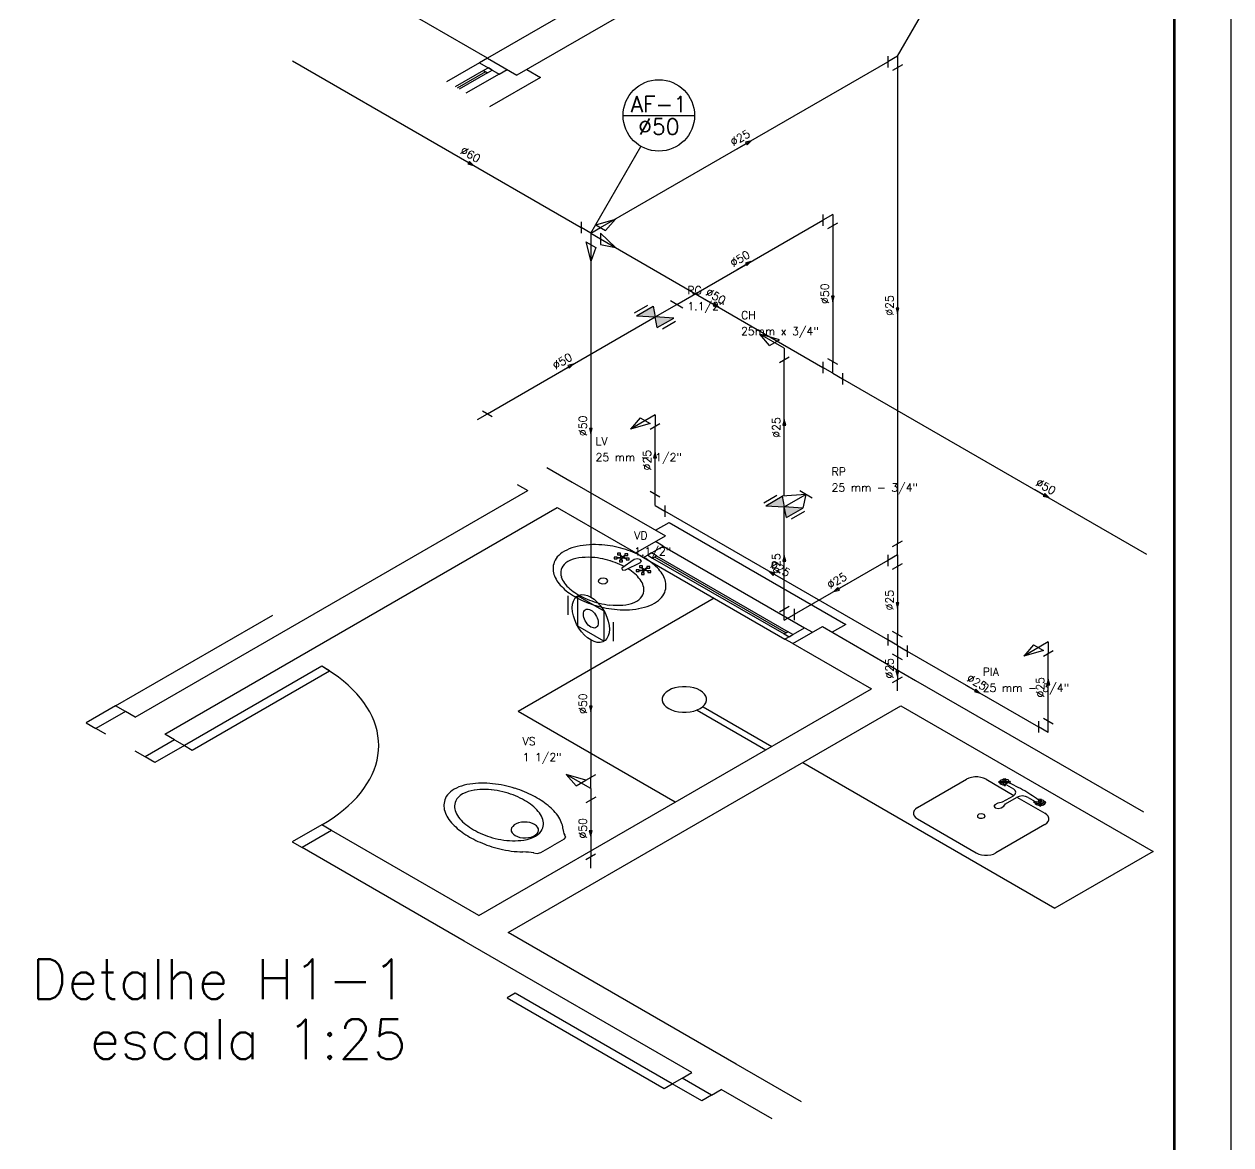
# Model space of a CAD drawing. Extents: x 241 to 398, y 106 to 179.
# Drawn here: x 308.23 to 318.88, y 120.34 to 130.23 of the extents above; entities that cross this region are included whole.
import ezdxf
from ezdxf.enums import TextEntityAlignment as Align

# ---------------------------------------------------------------- set-up
doc = ezdxf.new("R2010")
doc.units = 0
doc.layers.get('0').update_dxf_attribs({"linetype": 'CONTINUOUS'})
for name, color, linetype in [('AF-COLUNAS', 4, 'CONTINUOUS'), ('AF-CONEXÕES_DETALHE', 9, 'CONTINUOUS'), ('AF-INDICAÇÃO_COLUNA', 5, 'CONTINUOUS'), ('AF-SENTIDO_TUBO', 9, 'CONTINUOUS'), ('AF-TEXTOS_COLUNA', 7, 'CONTINUOUS'), ('AF-TEXTOS_CONEXÃO', 7, 'CONTINUOUS'), ('AF-TEXTOS_TUBO', 7, 'CONTINUOUS'), ('AF-TUBOS_DETALHE', 4, 'CONTINUOUS'), ('ALVVISTA', 8, 'CONTINUOUS'), ('DI-TÍTULOS', 3, 'CONTINUOUS'), ('SIMBOLOS', 5, 'CONTINUOUS'), ('SIMBOLOS_INT', 1, 'CONTINUOUS')]:
    doc.layers.add(name, color=color, linetype=linetype)
doc.styles.add('ARIAL', font='romans.shx')

msp = doc.modelspace()

# ---------------------------------------------------------------- hatches: boundary and pattern name
at = {"layer": 'SIMBOLOS'}
for points in [[(313.6338, 127.6526), (313.7793, 127.7366), (313.7979, 127.6423)], [(313.7979, 127.6423), (313.8157, 127.5476), (313.9612, 127.6316)], [(314.7731, 125.9763), (314.9186, 126.0603), (314.9368, 125.9658)], [(314.9368, 125.9658), (314.9549, 125.8713), (315.1004, 125.9553)]]:
    msp.add_hatch(color=256, dxfattribs=at).paths.add_polyline_path(points)

# ---------------------------------------------------------------- linework, layer by layer
msp.add_line((318.8764, 140.2921), (318.8764, 105.5821))
at = {"const_width": 0.0236}
msp.add_lwpolyline([(281.7632, 139.7921), (318.3764, 139.7921), (318.3764, 106.0821), (281.7632, 106.0821)], close=True, dxfattribs=at)
at = {"layer": 'AF-COLUNAS', "linetype": 'Continuous'}
for p, q in [((315.9353, 129.9424), (315.8487, 129.8924)), ((315.8487, 129.9424), (315.8487, 129.8424)), ((315.9353, 129.9424), (315.9353, 129.8424)), ((315.9786, 129.8674), (315.892, 129.8174)), ((313.2731, 128.4554), (313.4463, 128.5054)), ((313.3597, 128.4054), (313.4463, 128.5054)), ((313.1432, 128.4804), (313.1432, 128.3804)), ((313.2298, 128.3804), (313.1432, 128.4304)), ((313.2298, 128.3804), (313.3164, 128.4304)), ((313.2731, 128.4554), (313.3597, 128.4054)), ((313.1865, 128.3054), (313.2298, 128.1304)), ((313.1865, 128.3054), (313.2731, 128.2554)), ((313.2298, 128.3804), (313.2298, 128.2804)), ((313.2298, 128.3804), (313.3164, 128.3304)), ((313.3164, 128.3804), (313.4463, 128.2553)), ((313.3164, 128.3804), (313.3164, 128.2804)), ((313.2731, 128.2554), (313.2298, 128.1304)), ((313.3164, 128.2804), (313.4463, 128.2553))]:
    msp.add_line(p, q, dxfattribs=at)
at = {"layer": 'AF-CONEXÕES_DETALHE', "linetype": 'Continuous'}
for p, q in [((315.3646, 128.5468), (315.278, 128.4968)), ((315.278, 128.5468), (315.278, 128.4468)), ((315.3646, 128.5468), (315.3646, 128.4468)), ((315.3213, 128.4218), (315.4079, 128.4718)), ((314.8935, 127.4409), (314.7202, 127.4908)), ((314.8069, 127.3909), (314.7202, 127.4908)), ((314.9368, 127.3658), (314.7202, 127.4908)), ((314.8069, 127.3909), (314.8935, 127.4409)), ((314.9368, 127.3658), (314.9368, 127.2658)), ((314.8934, 127.2408), (314.9801, 127.2908)), ((315.278, 127.2468), (315.278, 127.1468)), ((315.4079, 127.2218), (315.3213, 127.2718)), ((315.3646, 127.1468), (315.3646, 127.2468)), ((315.3646, 127.1468), (315.278, 127.1968)), ((315.3646, 127.1468), (315.4512, 127.0968)), ((315.4512, 127.1468), (315.4512, 127.0468)), ((312.2737, 126.8124), (312.3603, 126.7624)), ((312.2304, 126.7374), (312.317, 126.7874)), ((313.7961, 126.7774), (313.5796, 126.6524)), ((313.6662, 126.7524), (313.5796, 126.6524)), ((313.7528, 126.7024), (313.5796, 126.6524)), ((313.6662, 126.7524), (313.7528, 126.7024)), ((313.7528, 126.6524), (313.8394, 126.7024)), ((313.7961, 126.7774), (313.7961, 126.6774)), ((313.8394, 126.0524), (313.7528, 126.1024)), ((313.7961, 125.9774), (313.7961, 126.0774)), ((313.7961, 125.9774), (313.8827, 125.9274)), ((313.8827, 125.9774), (313.8827, 125.8774)), ((315.892, 125.6173), (315.9786, 125.6673)), ((315.9353, 125.5423), (315.9353, 125.6423)), ((315.9353, 125.5423), (315.8487, 125.4923)), ((315.8487, 125.5423), (315.8487, 125.4423)), ((315.9353, 125.5423), (315.9353, 125.4423)), ((315.892, 125.4173), (315.9786, 125.4673)), ((314.8935, 125.0408), (314.9801, 125.0908)), ((314.9368, 124.9658), (314.9368, 125.0658)), ((314.9368, 124.9658), (315.0234, 125.0158)), ((315.0234, 125.0658), (315.0234, 124.9658)), ((315.8487, 124.8423), (315.8487, 124.7423)), ((315.9353, 124.7423), (315.8487, 124.7923)), ((315.9786, 124.8173), (315.892, 124.8673)), ((315.9353, 124.7423), (315.9353, 124.8423)), ((317.2655, 124.7745), (317.049, 124.6495)), ((317.2655, 124.7745), (317.2655, 124.6745)), ((315.9786, 124.6173), (315.892, 124.6673)), ((315.9353, 124.7423), (315.9353, 124.6423)), ((315.9353, 124.7423), (316.0219, 124.6923)), ((316.0219, 124.7423), (316.0219, 124.6423)), ((317.1356, 124.7495), (317.049, 124.6495)), ((317.2222, 124.6995), (317.049, 124.6495)), ((317.1356, 124.7495), (317.2222, 124.6995)), ((317.2222, 124.6495), (317.3088, 124.6995)), ((315.8914, 124.417), (315.978, 124.4668)), ((315.9345, 124.3418), (315.9347, 124.4419)), ((317.1789, 124.0745), (317.1789, 123.9745)), ((317.3088, 124.0495), (317.2222, 124.0995)), ((317.2655, 123.9745), (317.2655, 124.0745)), ((317.2655, 123.9745), (317.1789, 124.0245)), ((313.1865, 123.5553), (313.0133, 123.6053)), ((313.0999, 123.5053), (313.0133, 123.6053)), ((313.2298, 123.4803), (313.0133, 123.6053)), ((313.1865, 123.5553), (313.2731, 123.6053)), ((313.0999, 123.5053), (313.1865, 123.5553)), ((313.2298, 123.4803), (313.2298, 123.5803)), ((313.273, 123.4052), (313.1864, 123.3553)), ((313.2298, 123.4803), (313.2297, 123.3802)), ((313.1858, 122.855), (313.2724, 122.9049)), ((313.229, 122.7799), (313.2291, 122.8799))]:
    msp.add_line(p, q, dxfattribs=at)
at = {"layer": 'AF-INDICAÇÃO_COLUNA'}
for p, q in [((315.9353, 129.9424), (316.3778, 130.7088)), ((313.5148, 129.4196), (314.1448, 129.4196)), ((313.2298, 128.3804), (313.6723, 129.1468))]:
    msp.add_line(p, q, dxfattribs=at)
msp.add_circle((313.8298, 129.4196), 0.315, dxfattribs=at)
at = {"layer": 'AF-SENTIDO_TUBO'}
for points in [[(314.5214, 129.1261), (314.6437, 129.1967)], [(312.0717, 129.049), (312.194, 128.9784)], [(314.5199, 128.0592), (314.6422, 128.1298)], [(315.3646, 127.9174), (315.3646, 127.7762)], [(314.2361, 127.7989), (314.3584, 127.7283)], [(315.9353, 127.813), (315.9353, 127.6718)], [(312.9528, 127.1544), (313.0751, 127.225)], [(313.2298, 126.7509), (313.2298, 126.6097)], [(314.9368, 126.5952), (314.9368, 126.7364)], [(313.7961, 126.3068), (313.7961, 126.448)], [(317.1469, 126.1181), (317.2692, 126.0475)], [(314.9368, 125.3952), (314.9368, 125.5364)], [(314.9268, 125.3245), (314.8045, 125.3951)], [(315.4972, 125.2894), (315.3749, 125.2188)], [(315.9353, 125.2129), (315.9353, 125.0717)], [(315.935, 124.6127), (315.9347, 124.4715)], [(316.5392, 124.3937), (316.6615, 124.3231)], [(317.2655, 124.3039), (317.2655, 124.4451)], [(313.2298, 124.3009), (313.2298, 124.1597)], [(313.2295, 123.2007), (313.2293, 123.0595)]]:
    msp.add_lwpolyline(points, dxfattribs=at)
for points in [[(314.6437, 129.1967), (314.5954, 129.1837), (314.6083, 129.1613)], [(312.194, 128.9784), (312.1586, 129.0138), (312.1457, 128.9914)], [(314.6422, 128.1298), (314.5939, 128.1168), (314.6068, 128.0944)], [(314.3584, 127.7283), (314.323, 127.7637), (314.3101, 127.7412)], [(315.3646, 127.7762), (315.3776, 127.8245), (315.3517, 127.8245)], [(315.9353, 127.6718), (315.9482, 127.7201), (315.9223, 127.7201)], [(313.0751, 127.225), (313.0268, 127.2121), (313.0397, 127.1897)], [(314.9368, 126.7364), (314.9238, 126.6881), (314.9497, 126.6881)], [(313.2298, 126.6097), (313.2428, 126.658), (313.2169, 126.658)], [(313.7961, 126.448), (313.7831, 126.3997), (313.809, 126.3997)], [(317.2692, 126.0475), (317.2338, 126.0828), (317.2209, 126.0604)], [(314.9368, 125.5364), (314.9238, 125.4881), (314.9497, 125.4881)], [(314.8045, 125.3951), (314.8399, 125.3598), (314.8528, 125.3822)], [(315.3749, 125.2188), (315.4232, 125.2317), (315.4102, 125.2541)], [(315.9353, 125.0717), (315.9482, 125.12), (315.9223, 125.12)], [(315.9347, 124.4715), (315.9478, 124.5197), (315.9219, 124.5198)], [(316.6615, 124.3231), (316.6262, 124.3584), (316.6132, 124.336)], [(317.2655, 124.4451), (317.2526, 124.3968), (317.2784, 124.3968)], [(313.2298, 124.1597), (313.2428, 124.208), (313.2169, 124.208)], [(313.2293, 123.0595), (313.2423, 123.1078), (313.2164, 123.1078)]]:
    msp.add_lwpolyline(points, close=True, dxfattribs=at)
at = {"layer": 'AF-TUBOS_DETALHE'}
for p, q in [((310.5972, 129.9003), (313.1432, 128.4304)), ((313.3164, 128.4304), (315.8487, 129.8924)), ((315.9353, 129.8424), (315.9353, 125.6423)), ((313.988, 127.7521), (315.278, 128.4968)), ((315.3646, 128.4468), (315.3646, 127.2468)), ((313.3164, 128.3304), (315.278, 127.1969)), ((313.2298, 128.2804), (313.2299, 125.1698)), ((312.317, 126.7874), (313.7975, 127.6421)), ((314.9368, 126.0617), (314.9368, 127.2658)), ((315.4512, 127.0968), (318.1309, 125.5501)), ((313.7961, 126.0774), (313.7961, 126.6774)), ((314.9368, 125.0658), (314.9368, 125.9658)), ((315.8487, 124.7923), (313.8827, 125.9274)), ((315.8487, 125.4923), (315.0234, 125.0158)), ((315.9353, 125.4423), (315.9353, 124.8423)), ((313.2298, 124.7918), (313.2298, 123.5803)), ((316.0219, 124.6923), (317.1789, 124.0244)), ((317.2655, 124.0745), (317.2655, 124.6745)), ((315.9351, 124.6423), (315.9347, 124.4418)), ((313.2297, 123.3803), (313.2291, 122.8799))]:
    msp.add_line(p, q, dxfattribs=at)
at = {"layer": 'ALVVISTA'}
for p, q in [((314.5432, 131.2096), (312.3177, 129.9246)), ((314.9332, 131.1346), (312.5772, 129.7746)), ((312.3177, 129.9246), (311.4517, 130.4246)), ((312.2482, 129.8846), (311.9552, 129.7156)), ((312.3177, 129.9246), (312.2482, 129.8846)), ((312.2482, 129.8846), (312.4217, 129.7846)), ((312.3177, 129.9246), (312.5772, 129.7746)), ((312.2832, 129.8146), (312.0332, 129.6706)), ((312.3002, 129.8046), (312.0507, 129.6606)), ((312.3177, 129.7946), (312.0677, 129.6506)), ((312.4217, 129.7846), (312.1282, 129.6156)), ((312.3262, 129.8396), (312.2832, 129.8146)), ((312.2832, 129.8146), (312.3177, 129.7946)), ((312.3177, 129.7946), (312.3607, 129.8196)), ((312.3607, 129.8196), (312.3262, 129.8396)), ((312.4217, 129.7846), (312.4907, 129.8246)), ((312.6642, 129.8246), (312.7852, 129.7546)), ((312.7852, 129.7546), (312.3362, 129.4956)), ((312.8418, 126.3134), (313.0643, 126.1849)), ((312.5813, 126.1629), (312.6738, 126.1094)), ((313.0643, 126.1849), (313.8873, 125.7099)), ((309.2108, 124.1099), (312.6738, 126.1094)), ((309.4703, 123.9599), (312.9338, 125.9594)), ((312.9338, 125.9594), (313.6263, 125.5594)), ((313.8003, 125.7599), (313.9208, 125.8294)), ((313.9208, 125.8294), (315.4798, 124.9294)), ((313.6263, 125.5594), (313.8873, 125.7099)), ((313.8688, 125.6194), (313.7998, 125.6594)), ((313.4673, 125.5194), (313.4898, 125.5214)), ((313.4673, 125.5154), (313.4898, 125.5174)), ((313.4843, 125.5394), (313.4948, 125.5274)), ((313.4903, 125.5409), (313.5018, 125.5294)), ((313.5288, 125.5379), (313.5123, 125.5284)), ((313.5338, 125.5349), (313.5173, 125.5254)), ((313.5398, 125.5124), (313.5198, 125.5189)), ((313.6263, 125.5594), (313.6958, 125.5194)), ((313.6958, 125.5194), (313.8688, 125.6194)), ((313.6958, 125.5194), (314.9428, 124.7994)), ((313.7658, 125.5599), (313.7313, 125.5399)), ((313.7313, 125.5399), (313.7748, 125.5149)), ((313.8093, 125.5349), (313.7658, 125.5599)), ((313.7748, 125.5149), (313.8093, 125.5349)), ((313.7918, 125.5249), (314.9523, 124.8549)), ((313.8093, 125.5349), (314.9698, 124.8649)), ((313.8688, 125.6194), (315.1163, 124.8994)), ((313.4948, 125.4994), (313.4983, 125.5124)), ((313.5028, 125.4989), (313.5063, 125.5119)), ((313.6128, 125.5014), (313.5043, 125.4249)), ((313.5373, 125.5089), (313.5163, 125.5149)), ((313.6638, 125.4719), (313.5323, 125.4089)), ((313.6603, 125.4079), (313.6828, 125.4099)), ((313.6778, 125.4279), (313.6878, 125.4159)), ((313.6838, 125.4294), (313.6938, 125.4184)), ((313.7218, 125.4264), (313.7053, 125.4169)), ((313.7268, 125.4234), (313.7103, 125.4139)), ((313.7748, 125.5149), (314.9353, 124.8449)), ((313.6603, 125.4039), (313.6828, 125.4059)), ((313.6878, 125.3879), (313.6913, 125.4009)), ((313.6958, 125.3874), (313.6993, 125.4004)), ((313.7303, 125.3974), (313.7098, 125.4034)), ((313.7328, 125.4009), (313.7133, 125.4074)), ((314.3193, 125.1594), (312.5883, 124.1599)), ((309.0373, 124.2099), (310.4233, 125.0099)), ((314.9428, 124.7994), (315.1163, 124.8994)), ((315.0123, 124.7594), (315.2728, 124.9099)), ((315.1163, 124.8994), (315.1853, 124.8594)), ((315.2728, 124.9099), (316.0953, 124.4349)), ((315.4798, 124.9294), (315.3593, 124.8599)), ((314.9698, 124.8649), (314.9353, 124.8449)), ((314.9353, 124.8449), (314.9783, 124.8199)), ((315.0123, 124.7594), (314.9428, 124.7994)), ((315.0128, 124.8399), (314.9698, 124.8649)), ((314.9783, 124.8199), (315.0128, 124.8399)), ((315.0123, 124.7594), (315.7048, 124.3594)), ((310.8563, 124.5599), (309.6438, 123.8599)), ((310.9253, 124.5199), (310.8563, 124.5599)), ((309.7128, 123.8199), (310.9253, 124.5199)), ((312.2418, 122.3599), (315.7048, 124.3594)), ((316.0953, 124.4349), (318.1045, 123.2751)), ((309.0373, 124.2099), (308.7778, 124.0599)), ((309.1238, 124.1599), (308.8643, 124.0099)), ((309.1238, 124.1599), (309.0373, 124.2099)), ((309.2108, 124.1099), (309.1238, 124.1599)), ((312.5013, 122.2099), (315.9648, 124.2094)), ((313.9738, 123.3599), (312.5883, 124.1599)), ((314.1678, 124.1719), (314.7738, 123.8219)), ((314.2198, 124.2019), (314.8258, 123.8519)), ((315.9648, 124.2094), (318.1903, 122.9244)), ((308.7778, 124.0599), (308.8643, 124.0099)), ((308.9508, 123.9599), (308.8643, 124.0099)), ((309.5568, 123.9099), (309.4703, 123.9599)), ((309.5568, 123.9099), (309.2973, 123.7599)), ((309.6438, 123.8599), (309.3838, 123.7099)), ((309.5568, 123.9099), (309.6438, 123.8599)), ((309.6438, 123.8599), (309.7128, 123.8199)), ((309.2973, 123.7599), (309.2108, 123.8099)), ((309.3838, 123.7099), (309.2973, 123.7599)), ((315.0988, 123.7094), (317.3243, 122.4244)), ((316.1113, 123.3129), (316.5433, 123.5624)), ((316.7163, 123.5624), (316.9623, 123.4204)), ((316.8483, 123.5444), (316.8688, 123.5444)), ((316.8488, 123.5299), (316.8688, 123.5304)), ((316.8688, 123.5444), (316.8688, 123.5554)), ((316.8688, 123.5304), (316.8688, 123.5184)), ((316.8933, 123.5444), (316.8933, 123.5564)), ((316.8933, 123.5444), (316.9138, 123.5444)), ((316.8933, 123.5304), (316.9128, 123.5299)), ((316.8933, 123.5304), (316.8933, 123.5184)), ((316.8973, 123.5129), (316.9583, 123.4779)), ((316.8618, 123.3624), (316.9583, 123.4179)), ((316.8878, 123.3474), (316.9838, 123.4029)), ((316.9883, 123.4054), (317.2363, 123.2624)), ((317.0878, 123.4029), (317.1503, 123.3669)), ((316.7968, 123.3399), (316.8228, 123.3549)), ((316.8228, 123.3549), (316.8618, 123.3624)), ((316.8488, 123.3099), (316.8748, 123.3249)), ((316.8748, 123.3249), (316.8878, 123.3474)), ((317.1598, 123.3644), (317.1808, 123.3644)), ((317.1608, 123.3499), (317.1798, 123.3499)), ((317.1798, 123.3499), (317.1808, 123.3384)), ((317.1808, 123.3644), (317.1808, 123.3754)), ((317.2048, 123.3644), (317.2048, 123.3764)), ((317.2048, 123.3644), (317.2248, 123.3639)), ((317.2048, 123.3504), (317.2048, 123.3384)), ((317.2048, 123.3504), (317.2248, 123.3499)), ((316.1113, 123.2129), (316.6308, 122.9129)), ((310.8558, 123.1599), (310.5963, 123.0099)), ((310.9428, 123.1099), (310.6828, 122.9599)), ((310.9428, 123.1099), (310.8558, 123.1599)), ((312.2418, 122.3599), (310.9428, 123.1099)), ((317.2363, 123.1624), (316.8038, 122.9129)), ((310.5963, 123.0099), (310.6828, 122.9599)), ((312.7883, 122.9154), (312.8913, 122.9749)), ((312.9943, 123.0344), (312.8913, 122.9749)), ((312.1118, 122.1349), (310.6828, 122.9599)), ((318.1903, 122.9244), (317.3243, 122.4244)), ((314.1208, 120.9749), (312.1118, 122.1349)), ((314.5108, 121.0499), (312.5013, 122.2099)), ((312.5623, 121.6749), (312.4928, 121.6349)), ((312.4928, 121.6349), (313.8783, 120.8349)), ((313.9478, 120.8749), (312.5623, 121.6749)), ((315.0898, 120.7159), (314.5108, 121.0499)), ((314.0343, 120.9249), (314.1208, 120.9749)), ((313.8783, 120.8349), (313.9478, 120.8749)), ((313.9478, 120.8749), (314.0343, 120.9249)), ((314.2078, 120.7249), (313.9478, 120.8749)), ((314.2943, 120.7749), (314.0343, 120.9249)), ((314.2943, 120.7749), (314.2078, 120.7249)), ((314.2943, 120.7749), (314.3808, 120.8249)), ((314.8298, 120.5659), (314.3808, 120.8249))]:
    msp.add_line(p, q, dxfattribs=at)
for points in [[(313.3268, 125.6309), (313.2993, 125.6324), (313.2723, 125.6329), (313.2448, 125.6329), (313.2173, 125.6319), (313.1898, 125.6294), (313.1633, 125.6264), (313.1363, 125.6224)], [(313.5163, 125.5964), (313.4938, 125.6024), (313.4713, 125.6084), (313.4483, 125.6134), (313.4243, 125.6184), (313.4008, 125.6224), (313.3763, 125.6259), (313.3523, 125.6289), (313.3278, 125.6309)], [(312.9968, 125.5749), (312.9783, 125.5634), (312.9618, 125.5509), (312.9468, 125.5374), (312.9338, 125.5239), (312.9233, 125.5094), (312.9143, 125.4944)], [(313.1363, 125.6224), (313.1103, 125.6174), (313.0853, 125.6114), (313.0613, 125.6039), (313.0388, 125.5949), (313.0173, 125.5854), (312.9968, 125.5749)], [(313.2648, 125.5179), (313.2368, 125.5199), (313.2088, 125.5209), (313.1803, 125.5204), (313.1523, 125.5184), (313.1248, 125.5154)], [(313.4018, 125.4894), (313.3803, 125.4959), (313.3578, 125.5019), (313.3348, 125.5069), (313.3113, 125.5114), (313.2878, 125.5154), (313.2638, 125.5184)], [(313.4628, 125.5229), (313.4368, 125.5229), (313.4368, 125.5079), (313.4628, 125.5079), (313.4628, 125.5229)], [(313.4918, 125.5569), (313.4663, 125.5569), (313.4663, 125.5419), (313.4918, 125.5419), (313.4918, 125.5569)], [(313.5153, 125.5274), (313.4893, 125.5234), (313.5083, 125.5124), (313.5153, 125.5274)], [(313.6963, 125.5199), (313.6783, 125.5299), (313.6598, 125.5394), (313.6408, 125.5489), (313.6213, 125.5579), (313.6013, 125.5664), (313.5808, 125.5744), (313.5598, 125.5819), (313.5383, 125.5894), (313.5163, 125.5964)], [(313.5563, 125.5509), (313.5303, 125.5509), (313.5303, 125.5359), (313.5563, 125.5359), (313.5563, 125.5509)], [(313.8288, 125.4159), (313.8168, 125.4284), (313.8043, 125.4409), (313.7908, 125.4529), (313.7768, 125.4649), (313.7618, 125.4764), (313.7468, 125.4879), (313.7303, 125.4989), (313.7138, 125.5094), (313.6963, 125.5199)], [(312.9148, 125.4944), (312.9078, 125.4789), (312.9023, 125.4634), (312.8988, 125.4479), (312.8963, 125.4319), (312.8963, 125.4159), (312.8973, 125.3999), (312.9003, 125.3844)], [(312.9743, 125.4284), (312.9688, 125.4124), (312.9653, 125.3964), (312.9648, 125.3799), (312.9663, 125.3639), (312.9703, 125.3479)], [(313.0283, 125.4839), (313.0098, 125.4719), (312.9943, 125.4584), (312.9823, 125.4434), (312.9738, 125.4284)], [(313.1243, 125.5154), (313.0978, 125.5104), (313.0728, 125.5034), (313.0493, 125.4944), (313.0283, 125.4839)], [(313.5238, 125.4389), (313.5053, 125.4484), (313.4863, 125.4574), (313.4663, 125.4664), (313.4458, 125.4744), (313.4248, 125.4824), (313.4033, 125.4894)], [(313.5083, 125.4964), (313.4828, 125.4964), (313.4828, 125.4814), (313.5083, 125.4814), (313.5083, 125.4964)], [(313.5048, 125.4254), (313.5058, 125.4099), (313.5328, 125.4089)], [(313.5673, 125.5134), (313.5418, 125.5134), (313.5418, 125.4984), (313.5673, 125.4984), (313.5673, 125.5134)], [(313.6438, 125.3504), (313.6313, 125.3629), (313.6178, 125.3749), (313.6038, 125.3869), (313.5888, 125.3984), (313.5728, 125.4094), (313.5563, 125.4204)], [(313.6633, 125.4714), (313.6763, 125.4864), (313.6658, 125.5024), (313.6383, 125.5084), (313.6123, 125.5004)], [(313.6558, 125.4114), (313.6303, 125.4114), (313.6303, 125.3964), (313.6558, 125.3964), (313.6558, 125.4114)], [(313.6853, 125.4454), (313.6598, 125.4454), (313.6598, 125.4304), (313.6853, 125.4304), (313.6853, 125.4454)], [(313.7083, 125.4159), (313.6823, 125.4119), (313.7013, 125.4009), (313.7083, 125.4159)], [(313.7493, 125.4394), (313.7238, 125.4394), (313.7238, 125.4244), (313.7493, 125.4244), (313.7493, 125.4394)], [(313.8888, 125.3069), (313.8848, 125.3209), (313.8798, 125.3349), (313.8743, 125.3489), (313.8668, 125.3629), (313.8588, 125.3764), (313.8498, 125.3899), (313.8398, 125.4029), (313.8288, 125.4159)], [(312.9008, 125.3844), (312.9048, 125.3704), (312.9098, 125.3564), (312.9158, 125.3424), (312.9228, 125.3284), (312.9308, 125.3149), (312.9398, 125.3014), (312.9498, 125.2884), (312.9608, 125.2754)], [(312.9688, 125.3479), (312.9738, 125.3339), (312.9803, 125.3204), (312.9878, 125.3069), (312.9968, 125.2934), (313.0068, 125.2804), (313.0183, 125.2679)], [(313.3673, 125.3299), (313.3438, 125.3369), (313.3178, 125.3344), (313.2993, 125.3234), (313.2948, 125.3084), (313.3068, 125.2949), (313.3303, 125.2879), (313.3568, 125.2904), (313.3753, 125.3014), (313.3793, 125.3164), (313.3673, 125.3299)], [(313.6928, 125.2704), (313.6878, 125.2844), (313.6813, 125.2979), (313.6733, 125.3114), (313.6648, 125.3249), (313.6543, 125.3379), (313.6428, 125.3504)], [(313.7018, 125.3849), (313.6763, 125.3849), (313.6763, 125.3699), (313.7018, 125.3699), (313.7018, 125.3849)], [(313.7598, 125.4024), (313.7338, 125.4024), (313.7338, 125.3874), (313.7598, 125.3874), (313.7598, 125.4024)], [(313.8743, 125.1964), (313.8813, 125.2119), (313.8863, 125.2274), (313.8903, 125.2429), (313.8923, 125.2589), (313.8928, 125.2749), (313.8913, 125.2909), (313.8888, 125.3064)], [(312.9608, 125.2754), (312.9728, 125.2629), (312.9853, 125.2504), (312.9988, 125.2384), (313.0128, 125.2264), (313.0273, 125.2149), (313.0428, 125.2034), (313.0593, 125.1924), (313.0758, 125.1819), (313.0933, 125.1714)], [(313.0193, 125.2679), (313.0318, 125.2554), (313.0448, 125.2434), (313.0588, 125.2319), (313.0738, 125.2204), (313.0893, 125.2094), (313.1058, 125.1989), (313.1228, 125.1884)], [(313.6888, 125.1899), (313.6943, 125.2059), (313.6978, 125.2219), (313.6983, 125.2384), (313.6968, 125.2544), (313.6928, 125.2704)], [(313.7908, 125.1164), (313.8093, 125.1279), (313.8263, 125.1404), (313.8408, 125.1539), (313.8538, 125.1674), (313.8648, 125.1819), (313.8738, 125.1969)], [(313.0933, 125.1714), (313.1108, 125.1614), (313.1298, 125.1519), (313.1488, 125.1424), (313.1683, 125.1334), (313.1883, 125.1249), (313.2088, 125.1169), (313.2298, 125.1094), (313.2513, 125.1019), (313.2733, 125.0949)], [(313.1228, 125.1884), (313.1403, 125.1789), (313.1588, 125.1694), (313.1778, 125.1604), (313.1978, 125.1519), (313.2178, 125.1434), (313.2388, 125.1359), (313.2598, 125.1289)], [(313.2593, 125.1289), (313.2813, 125.1224), (313.3038, 125.1164), (313.3268, 125.1114), (313.3498, 125.1069), (313.3738, 125.1029), (313.3978, 125.0999)], [(313.2733, 125.0949), (313.2958, 125.0889), (313.3183, 125.0829), (313.3418, 125.0779), (313.3653, 125.0729), (313.3888, 125.0689), (313.4133, 125.0654), (313.4373, 125.0629), (313.4618, 125.0604)], [(313.3983, 125.1004), (313.4263, 125.0984), (313.4543, 125.0974), (313.4828, 125.0979), (313.5108, 125.0999), (313.5383, 125.1029)], [(313.5378, 125.1024), (313.5643, 125.1074), (313.5898, 125.1144), (313.6133, 125.1234), (313.6343, 125.1339)], [(313.6343, 125.1339), (313.6528, 125.1459), (313.6678, 125.1594), (313.6803, 125.1744), (313.6888, 125.1894)], [(313.6518, 125.0689), (313.6773, 125.0739), (313.7023, 125.0799), (313.7263, 125.0874), (313.7493, 125.0964), (313.7708, 125.1059), (313.7908, 125.1164)], [(313.4618, 125.0599), (313.4893, 125.0584), (313.5168, 125.0579), (313.5443, 125.0579), (313.5713, 125.0589), (313.5988, 125.0614), (313.6258, 125.0644), (313.6523, 125.0684)], [(310.8558, 123.1599), (310.9078, 123.1909), (310.9573, 123.2234), (311.0038, 123.2574), (311.0483, 123.2919), (311.0898, 123.3279), (311.1283, 123.3649), (311.1643, 123.4029), (311.1978, 123.4414), (311.2278, 123.4809), (311.2548, 123.5214), (311.2788, 123.5624), (311.2998, 123.6039), (311.3178, 123.6454), (311.3323, 123.6879), (311.3438, 123.7309), (311.3518, 123.7734), (311.3568, 123.8169), (311.3583, 123.8599), (311.3568, 123.9029), (311.3518, 123.9464), (311.3438, 123.9889), (311.3323, 124.0319), (311.3178, 124.0744), (311.2998, 124.1159), (311.2788, 124.1574), (311.2548, 124.1984), (311.2278, 124.2389), (311.1978, 124.2784), (311.1643, 124.3169), (311.1283, 124.3549), (311.0898, 124.3919), (311.0483, 124.4279), (311.0038, 124.4624), (310.9573, 124.4964), (310.9078, 124.5289), (310.8558, 124.5599)], [(314.1938, 124.3469), (314.1678, 124.3594), (314.1378, 124.3694), (314.1058, 124.3764), (314.0723, 124.3794), (314.0383, 124.3794), (314.0043, 124.3764), (313.9723, 124.3694), (313.9428, 124.3594), (313.9168, 124.3469), (313.8948, 124.3319), (313.8778, 124.3149), (313.8658, 124.2964), (313.8598, 124.2769), (313.8598, 124.2569), (313.8658, 124.2374), (313.8778, 124.2189), (313.8948, 124.2019), (313.9168, 124.1869), (313.9428, 124.1744), (313.9723, 124.1644), (314.0043, 124.1574), (314.0383, 124.1544), (314.0723, 124.1544), (314.1058, 124.1574), (314.1378, 124.1644), (314.1678, 124.1744), (314.1938, 124.1869), (314.2158, 124.2019), (314.2328, 124.2189), (314.2443, 124.2374), (314.2503, 124.2569), (314.2503, 124.2769), (314.2443, 124.2964), (314.2328, 124.3149), (314.2158, 124.3319), (314.1938, 124.3469)], [(312.1628, 123.5199), (312.1368, 123.5154), (312.1123, 123.5099), (312.0883, 123.5029), (312.0658, 123.4949), (312.0448, 123.4854), (312.0248, 123.4749)], [(312.3628, 123.5239), (312.3383, 123.5264), (312.3133, 123.5279), (312.2878, 123.5284), (312.2628, 123.5284), (312.2378, 123.5274), (312.2123, 123.5259), (312.1878, 123.5234), (312.1633, 123.5204)], [(312.5603, 123.4824), (312.5373, 123.4894), (312.5133, 123.4959), (312.4893, 123.5019), (312.4643, 123.5074), (312.4393, 123.5124), (312.4143, 123.5164), (312.3888, 123.5199), (312.3628, 123.5234)], [(316.7163, 123.5624), (316.6948, 123.5724), (316.6703, 123.5794), (316.6438, 123.5829), (316.6163, 123.5829), (316.5893, 123.5794), (316.5648, 123.5724), (316.5433, 123.5624)], [(316.8513, 123.5429), (316.8258, 123.5394), (316.8443, 123.5284), (316.8513, 123.5429)], [(316.8643, 123.5614), (316.8493, 123.5549), (316.8388, 123.5464)], [(316.8393, 123.5284), (316.8488, 123.5189), (316.8653, 123.5134)], [(316.8918, 123.5674), (316.8663, 123.5639), (316.8848, 123.5529), (316.8918, 123.5674)], [(316.8918, 123.5194), (316.8663, 123.5159), (316.8848, 123.5049), (316.8918, 123.5194)], [(316.8898, 123.5424), (316.8688, 123.5394), (316.8843, 123.5304), (316.8898, 123.5424)], [(316.9218, 123.5464), (316.9118, 123.5564), (316.8948, 123.5619)], [(316.9323, 123.5429), (316.9068, 123.5394), (316.9258, 123.5284), (316.9323, 123.5429)], [(317.1773, 123.3814), (317.1613, 123.3934), (317.1448, 123.4044), (317.1278, 123.4159), (317.1108, 123.4269), (317.0933, 123.4379), (317.0758, 123.4489), (317.0573, 123.4594), (317.0393, 123.4699), (317.0203, 123.4799), (317.0013, 123.4899), (316.9823, 123.4999), (316.9628, 123.5099), (316.9428, 123.5194), (316.9228, 123.5284)], [(311.9473, 123.3959), (311.9418, 123.3814), (311.9378, 123.3674), (311.9348, 123.3529), (311.9338, 123.3384), (311.9333, 123.3239), (311.9348, 123.3094), (311.9373, 123.2949), (311.9413, 123.2804)], [(312.0248, 123.4749), (312.0068, 123.4639), (311.9908, 123.4514), (311.9768, 123.4384), (311.9643, 123.4244), (311.9548, 123.4104), (311.9473, 123.3954)], [(312.0983, 123.4329), (312.0783, 123.4194), (312.0618, 123.4049), (312.0483, 123.3894), (312.0388, 123.3729)], [(312.2018, 123.4669), (312.1733, 123.4614), (312.1463, 123.4539), (312.1208, 123.4444), (312.0983, 123.4329)], [(312.3518, 123.4699), (312.3268, 123.4719), (312.3018, 123.4729), (312.2768, 123.4729), (312.2518, 123.4719), (312.2268, 123.4699), (312.2023, 123.4669)], [(312.4998, 123.4399), (312.4768, 123.4469), (312.4528, 123.4529), (312.4283, 123.4584), (312.4033, 123.4629), (312.3778, 123.4669), (312.3523, 123.4699)], [(312.6448, 123.3769), (312.6263, 123.3874), (312.6068, 123.3974), (312.5863, 123.4069), (312.5653, 123.4159), (312.5438, 123.4244), (312.5218, 123.4324), (312.4993, 123.4399)], [(312.7568, 123.3974), (312.7393, 123.4074), (312.7208, 123.4169), (312.7023, 123.4264), (312.6833, 123.4354), (312.6638, 123.4439), (312.6443, 123.4524), (312.6238, 123.4604), (312.6033, 123.4684), (312.5823, 123.4754), (312.5608, 123.4829)], [(312.9048, 123.2844), (312.8923, 123.2964), (312.8793, 123.3084), (312.8663, 123.3204), (312.8523, 123.3324), (312.8373, 123.3439), (312.8223, 123.3549), (312.8068, 123.3659), (312.7908, 123.3764), (312.7738, 123.3869), (312.7568, 123.3974)], [(316.9583, 123.4179), (316.9738, 123.4319), (316.9798, 123.4479), (316.9738, 123.4639), (316.9583, 123.4779)], [(317.0878, 123.4029), (317.0643, 123.4119), (317.0358, 123.4154), (317.0078, 123.4119), (316.9838, 123.4029)], [(312.0393, 123.3724), (312.0338, 123.3584), (312.0303, 123.3439), (312.0283, 123.3294), (312.0283, 123.3149), (312.0298, 123.3004), (312.0333, 123.2864)], [(312.0338, 123.2859), (312.0388, 123.2714), (312.0458, 123.2569), (312.0538, 123.2424), (312.0633, 123.2279), (312.0738, 123.2144), (312.0858, 123.2009)], [(312.7543, 123.2924), (312.7413, 123.3059), (312.7273, 123.3184), (312.7128, 123.3309), (312.6968, 123.3429), (312.6803, 123.3544), (312.6633, 123.3659), (312.6448, 123.3769)], [(312.8063, 123.2079), (312.8013, 123.2224), (312.7943, 123.2374), (312.7863, 123.2514), (312.7773, 123.2659), (312.7663, 123.2794), (312.7543, 123.2929)], [(312.9748, 123.1699), (312.9693, 123.1849), (312.9633, 123.1994), (312.9558, 123.2139), (312.9473, 123.2284), (312.9378, 123.2429), (312.9273, 123.2569), (312.9163, 123.2704), (312.9038, 123.2839)], [(316.1113, 123.3129), (316.0938, 123.3004), (316.0823, 123.2864), (316.0758, 123.2709), (316.0758, 123.2549), (316.0823, 123.2394), (316.0938, 123.2254), (316.1113, 123.2129)], [(316.7968, 123.3399), (316.7863, 123.3249), (316.7968, 123.3099), (316.8228, 123.3039), (316.8488, 123.3099)], [(317.1618, 123.3634), (317.1363, 123.3599), (317.1553, 123.3489), (317.1618, 123.3634)], [(317.1508, 123.3484), (317.1608, 123.3389), (317.1768, 123.3334)], [(317.2028, 123.3869), (317.1773, 123.3834), (317.1958, 123.3724), (317.2028, 123.3869)], [(317.2033, 123.3394), (317.1783, 123.3359), (317.1968, 123.3249), (317.2033, 123.3394)], [(317.2018, 123.3624), (317.1808, 123.3594), (317.1958, 123.3504), (317.2018, 123.3624)], [(317.2333, 123.3664), (317.2238, 123.3764), (317.2063, 123.3819)], [(317.2068, 123.3324), (317.2233, 123.3384), (317.2338, 123.3474)], [(317.2443, 123.3629), (317.2188, 123.3594), (317.2373, 123.3484), (317.2443, 123.3629)], [(311.9418, 123.2799), (311.9468, 123.2649), (311.9533, 123.2504), (311.9608, 123.2359), (311.9693, 123.2214), (311.9783, 123.2069), (311.9888, 123.1929), (312.0003, 123.1794), (312.0128, 123.1659)], [(312.0858, 123.2014), (312.0988, 123.1879), (312.1128, 123.1754), (312.1278, 123.1629), (312.1433, 123.1509), (312.1598, 123.1394), (312.1773, 123.1279), (312.1953, 123.1169)], [(312.7333, 123.1649), (312.7138, 123.1739), (312.6913, 123.1804), (312.6668, 123.1844), (312.6413, 123.1849), (312.6168, 123.1829), (312.5928, 123.1774), (312.5718, 123.1694), (312.5538, 123.1594), (312.5403, 123.1469), (312.5313, 123.1334), (312.5273, 123.1189), (312.5283, 123.1044), (312.5348, 123.0904), (312.5463, 123.0774), (312.5623, 123.0659), (312.5818, 123.0569), (312.6043, 123.0504), (312.6288, 123.0464), (312.6543, 123.0459), (312.6793, 123.0479), (312.7028, 123.0534), (312.7238, 123.0614), (312.7418, 123.0714), (312.7553, 123.0839), (312.7648, 123.0974), (312.7683, 123.1119), (312.7673, 123.1264), (312.7608, 123.1404), (312.7493, 123.1534), (312.7333, 123.1649)], [(312.8008, 123.1214), (312.8063, 123.1354), (312.8098, 123.1499), (312.8118, 123.1644), (312.8118, 123.1789), (312.8103, 123.1934), (312.8068, 123.2074)], [(316.6988, 123.2524), (316.6773, 123.2579), (316.6538, 123.2544), (316.6403, 123.2434), (316.6423, 123.2294), (316.6593, 123.2194), (316.6833, 123.2184), (316.7028, 123.2264), (316.7088, 123.2399), (316.6988, 123.2524)], [(317.2363, 123.1624), (317.2533, 123.1749), (317.2653, 123.1889), (317.2713, 123.2044), (317.2713, 123.2204), (317.2653, 123.2359), (317.2533, 123.2499), (317.2363, 123.2624)], [(312.0128, 123.1659), (312.0248, 123.1539), (312.0378, 123.1419), (312.0513, 123.1299), (312.0653, 123.1179), (312.0798, 123.1064), (312.0948, 123.0954), (312.1103, 123.0844), (312.1268, 123.0739), (312.1433, 123.0634), (312.1603, 123.0529)], [(312.1953, 123.1169), (312.2143, 123.1064), (312.2338, 123.0964), (312.2538, 123.0869), (312.2748, 123.0779), (312.2963, 123.0694), (312.3183, 123.0614), (312.3408, 123.0539)], [(312.7418, 123.0609), (312.7618, 123.0744), (312.7788, 123.0889), (312.7918, 123.1044), (312.8013, 123.1209)], [(312.9828, 123.1279), (312.9818, 123.1419), (312.9793, 123.1564), (312.9753, 123.1704)], [(312.9828, 123.1254), (312.9848, 123.1109), (312.9878, 123.0969), (312.9928, 123.0829), (312.9993, 123.0689)], [(312.9943, 123.0344), (313.0083, 123.0529), (312.9978, 123.0719)], [(312.1603, 123.0529), (312.1783, 123.0429), (312.1963, 123.0334), (312.2148, 123.0239), (312.2338, 123.0149), (312.2533, 123.0064), (312.2733, 122.9979), (312.2933, 122.9899), (312.3138, 122.9819), (312.3348, 122.9749), (312.3563, 122.9674)], [(312.3403, 123.0539), (312.3638, 123.0469), (312.3873, 123.0409), (312.4118, 123.0354), (312.4368, 123.0309), (312.4623, 123.0269), (312.4878, 123.0239)], [(312.3558, 122.9679), (312.3793, 122.9604), (312.4033, 122.9539), (312.4273, 122.9479), (312.4518, 122.9424), (312.4768, 122.9379), (312.5023, 122.9334), (312.5278, 122.9299), (312.5538, 122.9269)], [(312.4883, 123.0239), (312.5133, 123.0219), (312.5383, 123.0209), (312.5633, 123.0209), (312.5883, 123.0219), (312.6133, 123.0239), (312.6378, 123.0269)], [(312.6383, 123.0269), (312.6668, 123.0324), (312.6938, 123.0399), (312.7193, 123.0494), (312.7418, 123.0609)], [(312.5533, 122.9269), (312.5788, 122.9244), (312.6043, 122.9229), (312.6303, 122.9224)], [(312.7283, 122.9124), (312.7043, 122.9159), (312.6798, 122.9189), (312.6553, 122.9209), (312.6303, 122.9219)], [(312.7228, 122.9134), (312.7563, 122.9074), (312.7883, 122.9154)], [(316.6308, 122.9129), (316.6523, 122.9029), (316.6768, 122.8964), (316.7038, 122.8924), (316.7308, 122.8924), (316.7578, 122.8964), (316.7823, 122.9029), (316.8038, 122.9129)]]:
    msp.add_lwpolyline(points, dxfattribs=at)
at = {"layer": 'SIMBOLOS'}
for p, q in [((313.7979, 127.6423), (313.988, 127.7521)), ((314.0426, 127.7206), (313.9335, 127.7836)), ((313.6165, 127.6791), (313.733, 127.7463)), ((313.6338, 127.6526), (313.7793, 127.7366)), ((313.6338, 127.6526), (313.7979, 127.6423)), ((313.7793, 127.7366), (313.7975, 127.6421)), ((313.8157, 127.5476), (313.7979, 127.6423)), ((313.9612, 127.6316), (313.7979, 127.6423)), ((313.8157, 127.5476), (313.9612, 127.6316)), ((313.8616, 127.5376), (313.9781, 127.6048)), ((314.7558, 126.0028), (314.8718, 126.0698)), ((314.7731, 125.9763), (314.9186, 126.0603)), ((315.1268, 126.0756), (314.9186, 126.0603)), ((314.9186, 126.0603), (314.9363, 125.9656)), ((314.9368, 125.9658), (315.1268, 126.0756)), ((315.1814, 126.0441), (315.0723, 126.1071)), ((315.1268, 126.0756), (315.1004, 125.9553)), ((314.7731, 125.9763), (314.9368, 125.9658)), ((314.9549, 125.8713), (314.9368, 125.9658)), ((315.1004, 125.9553), (314.9368, 125.9658)), ((314.9549, 125.8713), (315.1004, 125.9553)), ((315.0008, 125.8613), (315.1169, 125.9283)), ((313.1138, 125.1813), (313.3454, 125.0476)), ((313.1138, 124.9143), (313.1138, 125.1813)), ((313.3454, 125.0476), (313.3454, 124.7806)), ((313.3454, 124.7806), (313.1138, 124.9143))]:
    msp.add_line(p, q, dxfattribs=at)
for points in [[(313.0661, 125.0753), (313.0686, 125.1067), (313.076, 125.1343), (313.0881, 125.1571), (313.1044, 125.1747), (313.1246, 125.1863), (313.148, 125.1917), (313.1738, 125.1907), (313.2014, 125.1833), (313.2298, 125.1698), (313.2582, 125.1505), (313.2858, 125.1261), (313.3117, 125.0972), (313.335, 125.0648), (313.3552, 125.0299), (313.3716, 124.9935), (313.3836, 124.9566), (313.391, 124.9206), (313.3935, 124.8863), (313.391, 124.8549), (313.3836, 124.8274), (313.3716, 124.8045), (313.3552, 124.7869), (313.335, 124.7753), (313.3117, 124.7699), (313.2858, 124.7709), (313.2582, 124.7783), (313.2298, 124.7918), (313.2014, 124.8111), (313.1738, 124.8355), (313.148, 124.8644), (313.1246, 124.8968), (313.1044, 124.9317), (313.0881, 124.9681), (313.076, 125.005), (313.0686, 125.0411), (313.0661, 125.0753)], [(313.1649, 125.0183), (313.1659, 125.0307), (313.1688, 125.0417), (313.1736, 125.0507), (313.1801, 125.0577), (313.1881, 125.0623), (313.1974, 125.0645), (313.2076, 125.0641), (313.2185, 125.0611), (313.2298, 125.0558), (313.2411, 125.0481), (313.252, 125.0384), (313.2623, 125.027), (313.2715, 125.0141), (313.2795, 125.0003), (313.286, 124.9858), (313.2908, 124.9712), (313.2937, 124.9569), (313.2947, 124.9433), (313.2937, 124.9309), (313.2908, 124.92), (313.286, 124.9109), (313.2795, 124.9039), (313.2715, 124.8993), (313.2623, 124.8972), (313.252, 124.8976), (313.2411, 124.9005), (313.2298, 124.9059), (313.2185, 124.9135), (313.2076, 124.9232), (313.1974, 124.9346), (313.1881, 124.9475), (313.1801, 124.9613), (313.1736, 124.9758), (313.1688, 124.9904), (313.1659, 125.0047), (313.1649, 125.0183)]]:
    msp.add_lwpolyline(points, dxfattribs=at)
at = {"layer": 'SIMBOLOS_INT'}
for p, q in [((313.0293, 125.0136), (313.0293, 125.1816)), ((313.4303, 124.7821), (313.4303, 124.9501))]:
    msp.add_line(p, q, dxfattribs=at)

# ---------------------------------------------------------------- texts
at = {"layer": 'AF-TEXTOS_COLUNA', "style": 'ARIAL'}
for s, p in [('AF-1', (313.8298, 129.4479)), ('%%c50', (313.8298, 129.2502))]:
    msp.add_text(s, height=0.1412, dxfattribs=at).set_placement(p, align=Align.CENTER)
at = {"layer": 'AF-TEXTOS_CONEXÃO', "style": 'ARIAL'}
for s, p in [('RG', (314.0814, 127.8413)), ('1.1/2"', (314.0814, 127.7001)), ('CH', (314.5545, 127.6219)), ('25mm x 3/4"', (314.5545, 127.4807)), ('LV', (313.2714, 126.5097)), ('25 mm - 1/2"', (313.2714, 126.3685)), ('RP', (315.3539, 126.242)), ('25 mm - 3/4"', (315.3539, 126.1008)), ('VD', (313.6127, 125.6789)), ('1.1/2"', (313.6127, 125.5377)), ('PIA', (316.6873, 124.4759)), ('25 mm - 3/4"', (316.6873, 124.3347)), ('VS', (312.6277, 123.8632)), ('1 1/2"', (312.6277, 123.722))]:
    msp.add_text(s, height=0.0706, dxfattribs=at).set_placement(p)
at = {"layer": 'AF-TEXTOS_TUBO', "style": 'ARIAL'}
for s, rotation, p in [('%%c25', 30, (314.5649, 129.192)), ('%%c60', 330.00004, (312.1505, 129.0443)), ('%%c50', 29.99886, (314.5634, 128.125)), ('%%c50', 329.97931, (314.3149, 127.7942)), ('%%c50', 90, (315.3293, 127.8468)), ('%%c25', 90, (315.9, 127.7424)), ('%%c50', 29.9988, (312.9963, 127.2203)), ('%%c50', 90, (313.1946, 126.6803)), ('%%c25', 90, (314.9015, 126.6658)), ('%%c25', 90, (313.7608, 126.3774)), ('%%c50', 330.00533, (317.2257, 126.1133)), ('%%c25', 90, (314.9015, 125.4658)), ('%%c25', 330.00097, (314.8833, 125.3904)), ('%%c25', 29.99937, (315.4184, 125.2847)), ('%%c25', 90, (315.9, 125.1423)), ('%%c25', 89.88787, (315.8996, 124.5421)), ('%%c25', 330.00401, (316.618, 124.389)), ('%%c25', 90, (317.2302, 124.3745)), ('%%c50', 90, (313.1945, 124.2303)), ('%%c50', 89.92976, (313.1941, 123.1301))]:
    msp.add_text(s, height=0.0706, rotation=rotation, dxfattribs=at).set_placement(p, align=Align.CENTER)
at = {"layer": 'DI-TÍTULOS', "style": 'ARIAL'}
for s, p in [('Detalhe H1-1', (311.6067, 121.6227)), ('escala 1:25', (311.6067, 121.0932))]:
    msp.add_text(s, height=0.353, dxfattribs=at).set_placement(p, align=Align.RIGHT)

doc.saveas('drawing.dxf')
